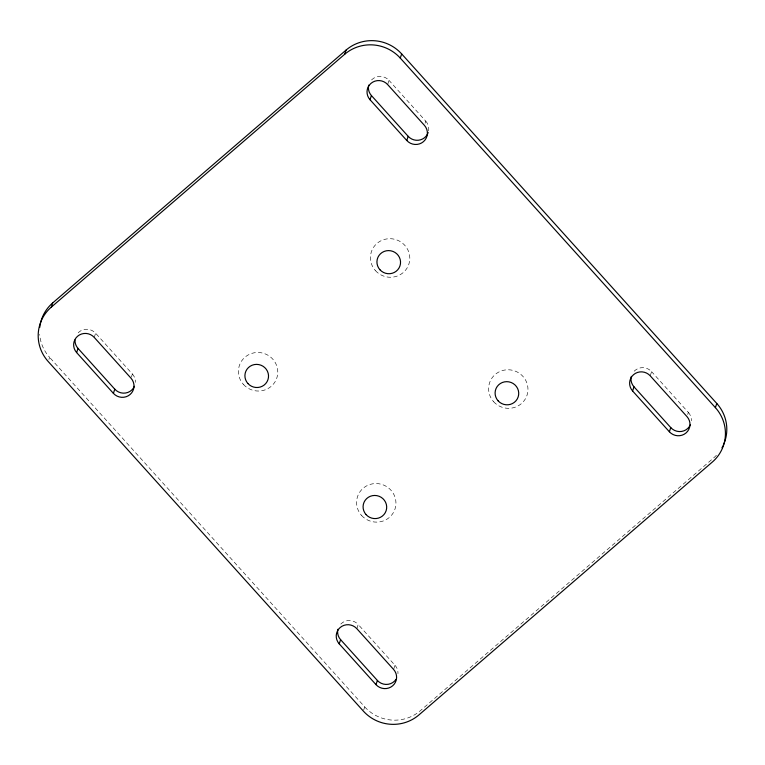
<?xml version="1.0" encoding="UTF-8"?>
<svg xmlns="http://www.w3.org/2000/svg" width="765" height="765" viewBox="0 0 765 765"><rect width="100%" height="100%" fill="white"/><g stroke="black" fill="none" stroke-linecap="round" stroke-linejoin="round"><path stroke-width="0.57" stroke-dasharray="3.83 2.87" d="M48.912 359.445L49.601 357.351A39.474 38.47 18.2 0 1 39.675 334.401M94.238 337.403L95.615 333.224A11.838 11.542 18.2 0 0 76.93 334.334M131.351 377.135L132.383 373.999L95.615 333.224M387.626 84.552L389.003 80.363A11.838 11.542 18.2 0 0 370.317 81.473M425.082 123.232L425.77 121.147L389.003 80.363M356.834 628.687L358.211 624.498A11.838 11.542 18.2 0 0 339.526 625.607M363.681 710.025L364.714 706.889L49.601 357.351M393.602 669.461L394.979 665.282L358.211 624.498M650.221 375.825L651.598 371.647A11.838 11.542 18.2 0 0 632.904 372.756M687.668 414.515L688.357 412.421L651.598 371.647M364.714 706.889A39.474 38.47 18.2 0 0 420.31 710.733L713.697 457.872A39.474 38.47 18.2 0 0 717.302 454.324M132.383 373.999A11.838 11.542 18.2 0 1 135.376 382.404M394.979 665.282A11.838 11.542 18.2 0 1 397.972 673.678M688.357 412.421A11.838 11.542 18.2 0 1 691.35 420.827M425.77 121.147A11.838 11.542 18.2 0 1 428.467 131.542M243.423 384.403A19.737 19.24 18.2 0 0 276.796 378.053A19.737 19.24 18.2 0 0 254.057 352.828A19.737 19.24 18.2 0 0 243.423 384.403M361.587 515.476A19.737 19.24 18.2 0 0 394.97 509.127A19.737 19.24 18.2 0 0 372.22 483.901A19.737 19.24 18.2 0 0 361.587 515.476M493.616 401.692A19.737 19.24 18.2 0 0 526.989 395.342A19.737 19.24 18.2 0 0 504.25 370.117A19.737 19.24 18.2 0 0 493.616 401.692M375.443 270.619A19.737 19.24 18.2 0 0 408.826 264.269A19.737 19.24 18.2 0 0 386.076 239.043A19.737 19.24 18.2 0 0 375.443 270.619"/><path stroke-width="1.15" d="M716.776 403.461L715.399 407.649A39.474 38.47 18.2 0 1 712.32 462.06L418.933 714.921A39.474 38.47 18.2 0 1 363.337 711.077L48.224 361.539A39.474 38.47 18.2 0 1 51.303 307.128L52.68 302.94L346.067 50.079A39.474 38.47 18.2 0 1 401.663 53.923L716.776 403.461A39.474 38.47 18.2 0 1 723.355 445.077M76.643 352.579A11.838 11.542 18.2 0 1 77.561 336.256A11.838 11.542 18.2 0 1 94.238 337.403L131.006 378.187A11.838 11.542 18.2 0 1 130.079 394.511A11.838 11.542 18.2 0 1 113.402 393.353L76.643 352.579L78.02 348.391A11.838 11.542 18.2 0 1 75.027 339.995M113.402 393.353L114.779 389.175L78.02 348.391M51.303 307.128L344.69 54.267L346.067 50.079M370.021 99.718A11.838 11.542 18.2 0 1 370.949 83.395A11.838 11.542 18.2 0 1 387.626 84.552L424.393 125.326A11.838 11.542 18.2 0 1 423.466 141.649A11.838 11.542 18.2 0 1 406.789 140.502L370.021 99.718L371.398 95.539A11.838 11.542 18.2 0 1 368.701 85.145M715.399 407.649L400.286 58.111L401.663 53.923M406.789 140.502L408.166 136.313L371.398 95.539M339.23 643.853A11.838 11.542 18.2 0 1 340.157 627.529A11.838 11.542 18.2 0 1 356.834 628.687L393.602 669.461A11.838 11.542 18.2 0 1 392.675 685.784A11.838 11.542 18.2 0 1 375.998 684.637L339.23 643.853L340.607 639.674A11.838 11.542 18.2 0 1 337.91 629.279M375.998 684.637L377.375 680.448L340.607 639.674M632.617 391.001A11.838 11.542 18.2 0 1 633.544 374.678A11.838 11.542 18.2 0 1 650.221 375.825L686.98 416.609A11.838 11.542 18.2 0 1 686.062 432.933A11.838 11.542 18.2 0 1 669.385 431.776L632.617 391.001L633.994 386.813A11.838 11.542 18.2 0 1 631.297 376.418M669.385 431.776L670.762 427.597L633.994 386.813M722.925 445.985A39.474 38.47 18.2 0 1 721.988 447.764M344.69 54.267A39.474 38.47 18.2 0 1 400.286 58.111M39.79 327.344A39.474 38.47 18.2 0 1 40.067 325.345M40.249 324.35A39.474 38.47 18.2 0 1 52.68 302.94M134.439 386.296A11.838 11.542 18.2 0 1 114.779 389.175M396.06 679.339A11.838 11.542 18.2 0 1 377.375 680.448M690.422 424.718A11.838 11.542 18.2 0 1 670.762 427.597M428.19 132.508A11.838 11.542 18.2 0 1 408.166 136.313M247.917 383.533A11.838 11.542 18.2 0 0 267.941 379.727A11.838 11.542 18.2 0 0 254.296 364.589A11.838 11.542 18.2 0 0 247.917 383.533M366.081 514.606A11.838 11.542 18.2 0 0 386.105 510.8A11.838 11.542 18.2 0 0 372.459 495.663A11.838 11.542 18.2 0 0 366.081 514.606M498.101 400.822A11.838 11.542 18.2 0 0 518.135 397.016A11.838 11.542 18.2 0 0 504.489 381.878A11.838 11.542 18.2 0 0 498.101 400.822M379.937 269.749A11.838 11.542 18.2 0 0 399.961 265.933A11.838 11.542 18.2 0 0 386.315 250.805A11.838 11.542 18.2 0 0 379.937 269.749"/></g></svg>
